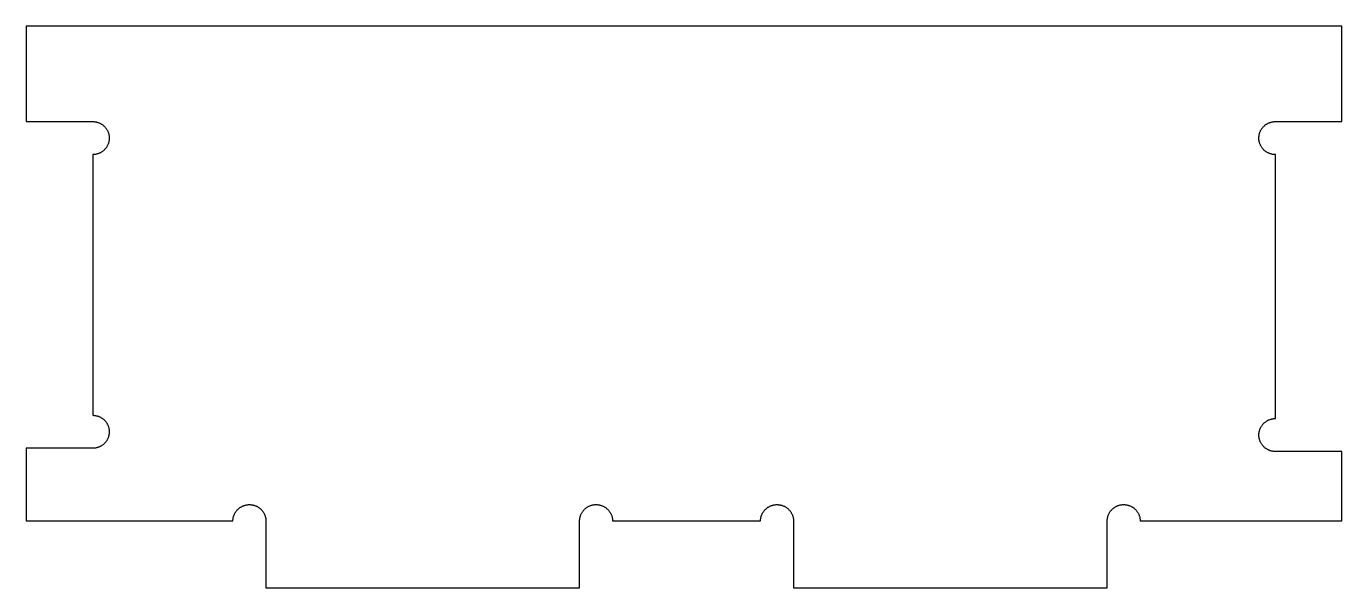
# Model space of a CAD drawing. Header units: millimetres. Extents: x 3.9 to 89.7, y 2 to 66.4.
# Drawn here: x 4.64 to 44.48, y 4.52 to 21.54 of the extents above; entities that cross this region are included whole.
import ezdxf

# ---------------------------------------------------------------- set-up
doc = ezdxf.new("R2010")
doc.units = ezdxf.units.MM
doc.layers.add('Cut', color=12, linetype='Continuous', true_color=0xc80000)

msp = doc.modelspace()

# ---------------------------------------------------------------- linework, layer by layer
at = {"layer": 'Cut'}
for p, q in [((44.484, 21.535), (4.642, 21.535)), ((4.642, 21.535), (4.642, 18.645)), ((44.484, 18.645), (44.484, 21.535)), ((4.642, 18.645), (6.633, 18.645)), ((6.633, 18.645), (6.651, 18.646)), ((6.651, 18.646), (6.668, 18.646)), ((6.668, 18.646), (6.685, 18.645)), ((6.685, 18.645), (6.703, 18.643)), ((6.703, 18.643), (6.72, 18.641)), ((6.72, 18.641), (6.737, 18.639)), ((6.737, 18.639), (6.754, 18.636)), ((6.754, 18.636), (6.771, 18.632)), ((6.771, 18.632), (6.787, 18.628)), ((6.787, 18.628), (6.804, 18.623)), ((6.804, 18.623), (6.82, 18.617)), ((6.82, 18.617), (6.837, 18.611)), ((6.837, 18.611), (6.853, 18.605)), ((6.853, 18.605), (6.868, 18.597)), ((6.868, 18.597), (6.884, 18.59)), ((6.884, 18.59), (6.899, 18.582)), ((6.899, 18.582), (6.914, 18.573)), ((6.914, 18.573), (6.929, 18.564)), ((6.929, 18.564), (6.943, 18.554)), ((6.943, 18.554), (6.957, 18.544)), ((6.957, 18.544), (6.97, 18.533)), ((6.97, 18.533), (6.984, 18.522)), ((6.984, 18.522), (6.996, 18.51)), ((6.996, 18.51), (7.009, 18.498)), ((7.009, 18.498), (7.021, 18.486)), ((7.021, 18.486), (7.032, 18.473)), ((7.032, 18.473), (7.043, 18.459)), ((7.043, 18.459), (7.054, 18.446)), ((7.054, 18.446), (7.064, 18.432)), ((7.064, 18.432), (7.074, 18.417)), ((7.074, 18.417), (7.083, 18.403)), ((7.083, 18.403), (7.091, 18.388)), ((7.091, 18.388), (7.1, 18.372)), ((7.1, 18.372), (7.107, 18.357)), ((7.107, 18.357), (7.114, 18.341)), ((7.114, 18.341), (7.121, 18.325)), ((42.009, 18.325), (42.016, 18.341)), ((42.016, 18.341), (42.023, 18.357)), ((42.023, 18.357), (42.03, 18.372)), ((42.03, 18.372), (42.038, 18.388)), ((42.038, 18.388), (42.047, 18.403)), ((42.047, 18.403), (42.056, 18.417)), ((42.056, 18.417), (42.066, 18.432)), ((42.066, 18.432), (42.076, 18.446)), ((42.076, 18.446), (42.086, 18.459)), ((42.086, 18.459), (42.097, 18.473)), ((42.097, 18.473), (42.109, 18.486)), ((42.109, 18.486), (42.121, 18.498)), ((42.121, 18.498), (42.133, 18.51)), ((42.133, 18.51), (42.146, 18.522)), ((42.146, 18.522), (42.159, 18.533)), ((42.159, 18.533), (42.173, 18.544)), ((42.173, 18.544), (42.187, 18.554)), ((42.187, 18.554), (42.201, 18.564)), ((42.201, 18.564), (42.216, 18.573)), ((42.216, 18.573), (42.231, 18.582)), ((42.231, 18.582), (42.246, 18.59)), ((42.246, 18.59), (42.261, 18.597)), ((42.261, 18.597), (42.277, 18.605)), ((42.277, 18.605), (42.293, 18.611)), ((42.293, 18.611), (42.309, 18.617)), ((42.309, 18.617), (42.326, 18.623)), ((42.326, 18.623), (42.342, 18.628)), ((42.342, 18.628), (42.359, 18.632)), ((42.359, 18.632), (42.376, 18.636)), ((42.376, 18.636), (42.393, 18.639)), ((42.393, 18.639), (42.41, 18.641)), ((42.41, 18.641), (42.427, 18.643)), ((42.427, 18.643), (42.444, 18.645)), ((42.444, 18.645), (42.462, 18.646)), ((42.462, 18.646), (42.479, 18.646)), ((42.479, 18.646), (42.496, 18.645)), ((42.496, 18.645), (44.484, 18.645)), ((7.109, 17.938), (7.101, 17.922)), ((7.115, 17.954), (7.109, 17.938)), ((7.122, 17.97), (7.115, 17.954)), ((7.121, 18.325), (7.127, 18.309)), ((7.128, 17.986), (7.122, 17.97)), ((7.127, 18.309), (7.132, 18.292)), ((7.133, 18.003), (7.128, 17.986)), ((7.132, 18.292), (7.137, 18.276)), ((7.138, 18.019), (7.133, 18.003)), ((7.137, 18.276), (7.141, 18.259)), ((7.142, 18.036), (7.138, 18.019)), ((7.141, 18.259), (7.145, 18.242)), ((7.145, 18.053), (7.142, 18.036)), ((7.145, 18.242), (7.148, 18.225)), ((7.148, 18.07), (7.145, 18.053)), ((7.148, 18.225), (7.15, 18.208)), ((7.15, 18.087), (7.148, 18.07)), ((7.15, 18.208), (7.152, 18.191)), ((7.152, 18.104), (7.15, 18.087)), ((7.152, 18.191), (7.153, 18.173)), ((7.153, 18.122), (7.152, 18.104)), ((7.153, 18.173), (7.154, 18.156)), ((7.154, 18.139), (7.153, 18.122)), ((7.154, 18.156), (7.154, 18.139)), ((41.976, 18.156), (41.977, 18.173)), ((41.976, 18.139), (41.976, 18.156)), ((41.976, 18.122), (41.976, 18.139)), ((41.978, 18.104), (41.976, 18.122)), ((41.977, 18.173), (41.978, 18.191)), ((41.978, 18.191), (41.98, 18.208)), ((41.979, 18.087), (41.978, 18.104)), ((41.982, 18.07), (41.979, 18.087)), ((41.98, 18.208), (41.982, 18.225)), ((41.982, 18.225), (41.985, 18.242)), ((41.985, 18.053), (41.982, 18.07)), ((41.985, 18.242), (41.989, 18.259)), ((41.988, 18.036), (41.985, 18.053)), ((41.992, 18.019), (41.988, 18.036)), ((41.989, 18.259), (41.993, 18.276)), ((41.997, 18.003), (41.992, 18.019)), ((41.993, 18.276), (41.998, 18.292)), ((42.002, 17.986), (41.997, 18.003)), ((41.998, 18.292), (42.003, 18.309)), ((42.008, 17.97), (42.002, 17.986)), ((42.003, 18.309), (42.009, 18.325)), ((42.014, 17.954), (42.008, 17.97)), ((42.021, 17.938), (42.014, 17.954)), ((42.029, 17.922), (42.021, 17.938)), ((6.671, 17.646), (6.654, 17.646)), ((6.654, 17.646), (6.654, 9.743)), ((6.689, 17.647), (6.671, 17.646)), ((6.706, 17.649), (6.689, 17.647)), ((6.723, 17.651), (6.706, 17.649)), ((6.74, 17.653), (6.723, 17.651)), ((6.757, 17.657), (6.74, 17.653)), ((6.774, 17.66), (6.757, 17.657)), ((6.791, 17.665), (6.774, 17.66)), ((6.807, 17.67), (6.791, 17.665)), ((6.824, 17.676), (6.807, 17.67)), ((6.84, 17.682), (6.824, 17.676)), ((6.856, 17.688), (6.84, 17.682)), ((6.871, 17.696), (6.856, 17.688)), ((6.887, 17.703), (6.871, 17.696)), ((6.902, 17.712), (6.887, 17.703)), ((6.917, 17.721), (6.902, 17.712)), ((6.931, 17.73), (6.917, 17.721)), ((6.946, 17.74), (6.931, 17.73)), ((6.959, 17.75), (6.946, 17.74)), ((6.973, 17.761), (6.959, 17.75)), ((6.986, 17.772), (6.973, 17.761)), ((6.999, 17.784), (6.986, 17.772)), ((7.011, 17.796), (6.999, 17.784)), ((7.023, 17.809), (7.011, 17.796)), ((7.034, 17.822), (7.023, 17.809)), ((7.045, 17.835), (7.034, 17.822)), ((7.056, 17.849), (7.045, 17.835)), ((7.066, 17.863), (7.056, 17.849)), ((7.076, 17.877), (7.066, 17.863)), ((7.085, 17.892), (7.076, 17.877)), ((7.093, 17.907), (7.085, 17.892)), ((7.101, 17.922), (7.093, 17.907)), ((42.037, 17.907), (42.029, 17.922)), ((42.045, 17.892), (42.037, 17.907)), ((42.054, 17.877), (42.045, 17.892)), ((42.064, 17.863), (42.054, 17.877)), ((42.074, 17.849), (42.064, 17.863)), ((42.084, 17.835), (42.074, 17.849)), ((42.095, 17.822), (42.084, 17.835)), ((42.107, 17.809), (42.095, 17.822)), ((42.119, 17.796), (42.107, 17.809)), ((42.131, 17.784), (42.119, 17.796)), ((42.144, 17.772), (42.131, 17.784)), ((42.157, 17.761), (42.144, 17.772)), ((42.17, 17.75), (42.157, 17.761)), ((42.184, 17.74), (42.17, 17.75)), ((42.198, 17.73), (42.184, 17.74)), ((42.213, 17.721), (42.198, 17.73)), ((42.228, 17.712), (42.213, 17.721)), ((42.243, 17.703), (42.228, 17.712)), ((42.258, 17.696), (42.243, 17.703)), ((42.274, 17.688), (42.258, 17.696)), ((42.29, 17.682), (42.274, 17.688)), ((42.306, 17.676), (42.29, 17.682)), ((42.322, 17.67), (42.306, 17.676)), ((42.339, 17.665), (42.322, 17.67)), ((42.356, 17.66), (42.339, 17.665)), ((42.373, 17.657), (42.356, 17.66)), ((42.39, 17.653), (42.373, 17.657)), ((42.407, 17.651), (42.39, 17.653)), ((42.424, 17.649), (42.407, 17.651)), ((42.441, 17.647), (42.424, 17.649)), ((42.458, 17.646), (42.441, 17.647)), ((42.476, 17.646), (42.458, 17.646)), ((42.476, 9.646), (42.476, 17.646)), ((6.654, 9.743), (6.672, 9.743)), ((6.672, 9.743), (6.689, 9.742)), ((6.689, 9.742), (6.706, 9.741)), ((6.706, 9.741), (6.724, 9.739)), ((6.724, 9.739), (6.741, 9.736)), ((6.741, 9.736), (6.758, 9.732)), ((6.758, 9.732), (6.775, 9.729)), ((6.775, 9.729), (6.792, 9.724)), ((6.792, 9.724), (6.809, 9.719)), ((6.809, 9.719), (6.825, 9.713)), ((6.825, 9.713), (6.841, 9.707)), ((6.841, 9.707), (6.857, 9.7)), ((6.857, 9.7), (6.873, 9.693)), ((6.873, 9.693), (6.889, 9.685)), ((6.889, 9.685), (6.904, 9.676)), ((6.904, 9.676), (6.919, 9.667)), ((6.919, 9.667), (6.934, 9.658)), ((6.934, 9.658), (6.948, 9.648)), ((6.948, 9.648), (6.962, 9.637)), ((6.962, 9.637), (6.975, 9.626)), ((6.975, 9.626), (6.989, 9.615)), ((6.989, 9.615), (7.001, 9.603)), ((7.001, 9.603), (7.014, 9.591)), ((7.014, 9.591), (7.026, 9.578)), ((7.026, 9.578), (7.037, 9.565)), ((7.037, 9.565), (7.048, 9.551)), ((42.196, 9.56), (42.211, 9.57)), ((42.211, 9.57), (42.226, 9.579)), ((42.226, 9.579), (42.241, 9.587)), ((42.241, 9.587), (42.256, 9.595)), ((42.256, 9.595), (42.272, 9.602)), ((42.272, 9.602), (42.288, 9.609)), ((42.288, 9.609), (42.305, 9.616)), ((42.305, 9.616), (42.321, 9.621)), ((42.321, 9.621), (42.338, 9.626)), ((42.338, 9.626), (42.355, 9.631)), ((42.355, 9.631), (42.372, 9.635)), ((42.372, 9.635), (42.389, 9.638)), ((42.389, 9.638), (42.406, 9.641)), ((42.406, 9.641), (42.423, 9.643)), ((42.423, 9.643), (42.441, 9.645)), ((42.441, 9.645), (42.458, 9.645)), ((42.458, 9.645), (42.476, 9.646)), ((7.048, 9.551), (7.058, 9.537)), ((7.058, 9.537), (7.068, 9.523)), ((7.068, 9.523), (7.078, 9.508)), ((7.078, 9.508), (7.087, 9.493)), ((7.087, 9.493), (7.095, 9.478)), ((7.095, 9.478), (7.103, 9.463)), ((7.103, 9.463), (7.111, 9.447)), ((7.111, 9.447), (7.117, 9.431)), ((7.117, 9.431), (7.124, 9.414)), ((7.124, 9.414), (7.129, 9.398)), ((7.129, 9.398), (7.134, 9.381)), ((7.134, 9.381), (7.139, 9.364)), ((7.139, 9.364), (7.143, 9.347)), ((7.143, 9.347), (7.146, 9.33)), ((7.146, 9.33), (7.149, 9.313)), ((7.149, 9.174), (7.146, 9.157)), ((7.149, 9.313), (7.151, 9.296)), ((7.151, 9.191), (7.149, 9.174)), ((7.151, 9.296), (7.153, 9.278)), ((7.153, 9.209), (7.151, 9.191)), ((7.153, 9.278), (7.154, 9.261)), ((7.154, 9.226), (7.153, 9.209)), ((7.154, 9.261), (7.154, 9.243)), ((7.154, 9.243), (7.154, 9.226)), ((41.976, 9.163), (41.977, 9.181)), ((41.977, 9.181), (41.979, 9.198)), ((41.979, 9.198), (41.981, 9.215)), ((41.981, 9.215), (41.983, 9.233)), ((41.983, 9.233), (41.987, 9.25)), ((41.987, 9.25), (41.991, 9.267)), ((41.991, 9.267), (41.995, 9.284)), ((41.995, 9.284), (42, 9.3)), ((42, 9.3), (42.006, 9.317)), ((42.006, 9.317), (42.012, 9.333)), ((42.012, 9.333), (42.019, 9.349)), ((42.019, 9.349), (42.026, 9.365)), ((42.026, 9.365), (42.034, 9.38)), ((42.034, 9.38), (42.043, 9.396)), ((42.043, 9.396), (42.052, 9.411)), ((42.052, 9.411), (42.061, 9.425)), ((42.061, 9.425), (42.071, 9.44)), ((42.071, 9.44), (42.082, 9.454)), ((42.082, 9.454), (42.093, 9.467)), ((42.093, 9.467), (42.104, 9.48)), ((42.104, 9.48), (42.116, 9.493)), ((42.116, 9.493), (42.128, 9.505)), ((42.128, 9.505), (42.141, 9.517)), ((42.141, 9.517), (42.154, 9.529)), ((42.154, 9.529), (42.168, 9.54)), ((42.168, 9.54), (42.182, 9.55)), ((42.182, 9.55), (42.196, 9.56)), ((6.809, 8.768), (6.792, 8.763)), ((6.825, 8.774), (6.809, 8.768)), ((6.841, 8.78), (6.825, 8.774)), ((6.857, 8.787), (6.841, 8.78)), ((6.873, 8.794), (6.857, 8.787)), ((6.889, 8.802), (6.873, 8.794)), ((6.904, 8.81), (6.889, 8.802)), ((6.919, 8.819), (6.904, 8.81)), ((6.934, 8.829), (6.919, 8.819)), ((6.948, 8.839), (6.934, 8.829)), ((6.962, 8.85), (6.948, 8.839)), ((6.975, 8.86), (6.962, 8.85)), ((6.989, 8.872), (6.975, 8.86)), ((7.001, 8.884), (6.989, 8.872)), ((7.014, 8.896), (7.001, 8.884)), ((7.026, 8.909), (7.014, 8.896)), ((7.037, 8.922), (7.026, 8.909)), ((7.048, 8.936), (7.037, 8.922)), ((7.058, 8.95), (7.048, 8.936)), ((7.068, 8.964), (7.058, 8.95)), ((7.078, 8.979), (7.068, 8.964)), ((7.087, 8.993), (7.078, 8.979)), ((7.095, 9.009), (7.087, 8.993)), ((7.103, 9.024), (7.095, 9.009)), ((7.111, 9.04), (7.103, 9.024)), ((7.117, 9.056), (7.111, 9.04)), ((7.124, 9.072), (7.117, 9.056)), ((7.129, 9.089), (7.124, 9.072)), ((7.134, 9.106), (7.129, 9.089)), ((7.139, 9.122), (7.134, 9.106)), ((7.143, 9.139), (7.139, 9.122)), ((7.146, 9.157), (7.143, 9.139)), ((41.976, 9.146), (41.976, 9.163)), ((41.976, 9.128), (41.976, 9.146)), ((41.977, 9.111), (41.976, 9.128)), ((41.979, 9.094), (41.977, 9.111)), ((41.981, 9.076), (41.979, 9.094)), ((41.983, 9.059), (41.981, 9.076)), ((41.987, 9.042), (41.983, 9.059)), ((41.991, 9.025), (41.987, 9.042)), ((41.995, 9.008), (41.991, 9.025)), ((42, 8.991), (41.995, 9.008)), ((42.006, 8.975), (42, 8.991)), ((42.012, 8.959), (42.006, 8.975)), ((42.019, 8.942), (42.012, 8.959)), ((42.026, 8.927), (42.019, 8.942)), ((42.034, 8.911), (42.026, 8.927)), ((42.043, 8.896), (42.034, 8.911)), ((42.052, 8.881), (42.043, 8.896)), ((42.061, 8.866), (42.052, 8.881)), ((42.071, 8.852), (42.061, 8.866)), ((42.082, 8.838), (42.071, 8.852)), ((42.093, 8.824), (42.082, 8.838)), ((42.104, 8.811), (42.093, 8.824)), ((42.116, 8.799), (42.104, 8.811)), ((42.128, 8.786), (42.116, 8.799)), ((42.141, 8.774), (42.128, 8.786)), ((42.154, 8.763), (42.141, 8.774)), ((6.654, 8.743), (4.642, 8.743)), ((4.642, 8.743), (4.642, 6.545)), ((6.672, 8.744), (6.654, 8.743)), ((6.654, 8.743), (6.654, 8.743)), ((6.689, 8.745), (6.672, 8.744)), ((6.706, 8.746), (6.689, 8.745)), ((6.724, 8.748), (6.706, 8.746)), ((6.741, 8.751), (6.724, 8.748)), ((6.758, 8.754), (6.741, 8.751)), ((6.775, 8.758), (6.758, 8.754)), ((6.792, 8.763), (6.775, 8.758)), ((42.168, 8.752), (42.154, 8.763)), ((42.182, 8.741), (42.168, 8.752)), ((42.196, 8.731), (42.182, 8.741)), ((42.211, 8.722), (42.196, 8.731)), ((42.226, 8.713), (42.211, 8.722)), ((42.241, 8.704), (42.226, 8.713)), ((42.256, 8.696), (42.241, 8.704)), ((42.272, 8.689), (42.256, 8.696)), ((42.288, 8.682), (42.272, 8.689)), ((42.305, 8.676), (42.288, 8.682)), ((42.321, 8.67), (42.305, 8.676)), ((42.338, 8.665), (42.321, 8.67)), ((42.355, 8.661), (42.338, 8.665)), ((42.372, 8.657), (42.355, 8.661)), ((42.389, 8.653), (42.372, 8.657)), ((42.406, 8.651), (42.389, 8.653)), ((42.423, 8.649), (42.406, 8.651)), ((42.441, 8.647), (42.423, 8.649)), ((42.458, 8.646), (42.441, 8.647)), ((42.476, 8.646), (42.458, 8.646)), ((42.476, 8.645), (42.476, 8.646)), ((44.484, 8.645), (42.476, 8.645)), ((44.484, 6.545), (44.484, 8.645)), ((10.954, 6.762), (10.962, 6.777)), ((10.962, 6.777), (10.97, 6.792)), ((10.97, 6.792), (10.98, 6.807)), ((10.98, 6.807), (10.989, 6.821)), ((10.989, 6.821), (10.999, 6.835)), ((10.999, 6.835), (11.01, 6.849)), ((11.01, 6.849), (11.021, 6.862)), ((11.021, 6.862), (11.033, 6.875)), ((11.033, 6.875), (11.045, 6.888)), ((11.045, 6.888), (11.057, 6.9)), ((11.057, 6.9), (11.07, 6.912)), ((11.07, 6.912), (11.083, 6.923)), ((11.083, 6.923), (11.097, 6.934)), ((11.097, 6.934), (11.111, 6.944)), ((11.111, 6.944), (11.125, 6.954)), ((11.125, 6.954), (11.14, 6.963)), ((11.14, 6.963), (11.155, 6.972)), ((11.155, 6.972), (11.17, 6.98)), ((11.17, 6.98), (11.186, 6.988)), ((11.186, 6.988), (11.201, 6.995)), ((11.201, 6.995), (11.217, 7.001)), ((11.217, 7.001), (11.234, 7.007)), ((11.234, 7.007), (11.25, 7.013)), ((11.25, 7.013), (11.267, 7.018)), ((11.267, 7.018), (11.284, 7.022)), ((11.284, 7.022), (11.301, 7.026)), ((11.301, 7.026), (11.318, 7.029)), ((11.318, 7.029), (11.335, 7.031)), ((11.335, 7.031), (11.352, 7.033)), ((11.352, 7.033), (11.369, 7.035)), ((11.369, 7.035), (11.387, 7.035)), ((11.387, 7.035), (11.404, 7.036)), ((11.404, 7.036), (11.421, 7.035)), ((11.421, 7.035), (11.439, 7.034)), ((11.439, 7.034), (11.456, 7.032)), ((11.456, 7.032), (11.473, 7.03)), ((11.473, 7.03), (11.49, 7.027)), ((11.49, 7.027), (11.507, 7.024)), ((11.507, 7.024), (11.524, 7.02)), ((11.524, 7.02), (11.541, 7.015)), ((11.541, 7.015), (11.558, 7.01)), ((11.558, 7.01), (11.574, 7.004)), ((11.574, 7.004), (11.59, 6.998)), ((11.59, 6.998), (11.606, 6.991)), ((11.606, 6.991), (11.622, 6.984)), ((11.622, 6.984), (11.637, 6.976)), ((11.637, 6.976), (11.652, 6.967)), ((11.652, 6.967), (11.667, 6.958)), ((11.667, 6.958), (11.682, 6.949)), ((11.682, 6.949), (11.696, 6.939)), ((11.696, 6.939), (11.709, 6.928)), ((11.709, 6.928), (11.723, 6.917)), ((11.723, 6.917), (11.736, 6.906)), ((11.736, 6.906), (11.749, 6.894)), ((11.749, 6.894), (11.761, 6.881)), ((11.761, 6.881), (11.773, 6.869)), ((11.773, 6.869), (11.784, 6.856)), ((11.784, 6.856), (11.795, 6.842)), ((11.795, 6.842), (11.805, 6.828)), ((11.805, 6.828), (11.815, 6.814)), ((11.815, 6.814), (11.825, 6.799)), ((11.825, 6.799), (11.833, 6.784)), ((11.833, 6.784), (11.842, 6.769)), ((21.458, 6.77), (21.467, 6.785)), ((21.467, 6.785), (21.475, 6.8)), ((21.475, 6.8), (21.485, 6.815)), ((21.485, 6.815), (21.495, 6.829)), ((21.495, 6.829), (21.505, 6.843)), ((21.505, 6.843), (21.516, 6.856)), ((21.516, 6.856), (21.527, 6.87)), ((21.527, 6.87), (21.539, 6.882)), ((21.539, 6.882), (21.551, 6.895)), ((21.551, 6.895), (21.564, 6.907)), ((21.564, 6.907), (21.577, 6.918)), ((21.577, 6.918), (21.591, 6.929)), ((21.591, 6.929), (21.604, 6.94)), ((21.604, 6.94), (21.619, 6.95)), ((21.619, 6.95), (21.633, 6.959)), ((21.633, 6.959), (21.648, 6.968)), ((21.648, 6.968), (21.663, 6.977)), ((21.663, 6.977), (21.678, 6.985)), ((21.678, 6.985), (21.694, 6.992)), ((21.694, 6.992), (21.71, 6.999)), ((21.71, 6.999), (21.726, 7.005)), ((21.726, 7.005), (21.743, 7.011)), ((21.743, 7.011), (21.759, 7.016)), ((21.759, 7.016), (21.776, 7.021)), ((21.776, 7.021), (21.793, 7.025)), ((21.793, 7.025), (21.81, 7.028)), ((21.81, 7.028), (21.827, 7.031)), ((21.827, 7.031), (21.844, 7.033)), ((21.844, 7.033), (21.862, 7.035)), ((21.862, 7.035), (21.879, 7.036)), ((21.879, 7.036), (21.896, 7.036)), ((21.896, 7.036), (21.914, 7.036)), ((21.914, 7.036), (21.931, 7.036)), ((21.931, 7.036), (21.948, 7.034)), ((21.948, 7.034), (21.965, 7.032)), ((21.965, 7.032), (21.983, 7.03)), ((21.983, 7.03), (22, 7.026)), ((22, 7.026), (22.017, 7.023)), ((22.017, 7.023), (22.033, 7.018)), ((22.033, 7.018), (22.05, 7.013)), ((22.05, 7.013), (22.067, 7.008)), ((22.067, 7.008), (22.083, 7.002)), ((22.083, 7.002), (22.099, 6.995)), ((22.099, 6.995), (22.115, 6.988)), ((22.115, 6.988), (22.13, 6.98)), ((22.13, 6.98), (22.146, 6.972)), ((22.146, 6.972), (22.161, 6.963)), ((22.161, 6.963), (22.175, 6.954)), ((22.175, 6.954), (22.19, 6.944)), ((22.19, 6.944), (22.204, 6.934)), ((22.204, 6.934), (22.217, 6.923)), ((22.217, 6.923), (22.23, 6.912)), ((22.23, 6.912), (22.243, 6.9)), ((22.243, 6.9), (22.256, 6.888)), ((22.256, 6.888), (22.268, 6.876)), ((22.268, 6.876), (22.279, 6.863)), ((22.279, 6.863), (22.29, 6.849)), ((22.29, 6.849), (22.301, 6.836)), ((22.301, 6.836), (22.311, 6.821)), ((22.311, 6.821), (22.321, 6.807)), ((22.321, 6.807), (22.33, 6.792)), ((22.33, 6.792), (22.338, 6.777)), ((22.338, 6.777), (22.347, 6.762)), ((26.935, 6.762), (26.943, 6.777)), ((26.943, 6.777), (26.951, 6.792)), ((26.951, 6.792), (26.961, 6.807)), ((26.961, 6.807), (26.97, 6.821)), ((26.97, 6.821), (26.98, 6.835)), ((26.98, 6.835), (26.991, 6.849)), ((26.991, 6.849), (27.002, 6.862)), ((27.002, 6.862), (27.014, 6.875)), ((27.014, 6.875), (27.026, 6.888)), ((27.026, 6.888), (27.038, 6.9)), ((27.038, 6.9), (27.051, 6.912)), ((27.051, 6.912), (27.064, 6.923)), ((27.064, 6.923), (27.078, 6.934)), ((27.078, 6.934), (27.092, 6.944)), ((27.092, 6.944), (27.106, 6.954)), ((27.106, 6.954), (27.121, 6.963)), ((27.121, 6.963), (27.136, 6.972)), ((27.136, 6.972), (27.151, 6.98)), ((27.151, 6.98), (27.167, 6.988)), ((27.167, 6.988), (27.182, 6.995)), ((27.182, 6.995), (27.198, 7.001)), ((27.198, 7.001), (27.215, 7.007)), ((27.215, 7.007), (27.231, 7.013)), ((27.231, 7.013), (27.248, 7.018)), ((27.248, 7.018), (27.265, 7.022)), ((27.265, 7.022), (27.282, 7.026)), ((27.282, 7.026), (27.299, 7.029)), ((27.299, 7.029), (27.316, 7.031)), ((27.316, 7.031), (27.333, 7.033)), ((27.333, 7.033), (27.35, 7.035)), ((27.35, 7.035), (27.368, 7.035)), ((27.368, 7.035), (27.385, 7.036)), ((27.385, 7.036), (27.402, 7.035)), ((27.402, 7.035), (27.42, 7.034)), ((27.42, 7.034), (27.437, 7.032)), ((27.437, 7.032), (27.454, 7.03)), ((27.454, 7.03), (27.471, 7.027)), ((27.471, 7.027), (27.488, 7.024)), ((27.488, 7.024), (27.505, 7.02)), ((27.505, 7.02), (27.522, 7.015)), ((27.522, 7.015), (27.539, 7.01)), ((27.539, 7.01), (27.555, 7.004)), ((27.555, 7.004), (27.571, 6.998)), ((27.571, 6.998), (27.587, 6.991)), ((27.587, 6.991), (27.603, 6.984)), ((27.603, 6.984), (27.618, 6.976)), ((27.618, 6.976), (27.633, 6.967)), ((27.633, 6.967), (27.648, 6.958)), ((27.648, 6.958), (27.663, 6.949)), ((27.663, 6.949), (27.677, 6.939)), ((27.677, 6.939), (27.69, 6.928)), ((27.69, 6.928), (27.704, 6.917)), ((27.704, 6.917), (27.717, 6.906)), ((27.717, 6.906), (27.73, 6.894)), ((27.73, 6.894), (27.742, 6.881)), ((27.742, 6.881), (27.754, 6.869)), ((27.754, 6.869), (27.765, 6.856)), ((27.765, 6.856), (27.776, 6.842)), ((27.776, 6.842), (27.786, 6.828)), ((27.786, 6.828), (27.796, 6.814)), ((27.796, 6.814), (27.805, 6.799)), ((27.805, 6.799), (27.814, 6.784)), ((27.814, 6.784), (27.823, 6.769)), ((37.439, 6.77), (37.448, 6.785)), ((37.448, 6.785), (37.456, 6.8)), ((37.456, 6.8), (37.466, 6.815)), ((37.466, 6.815), (37.476, 6.829)), ((37.476, 6.829), (37.486, 6.843)), ((37.486, 6.843), (37.497, 6.856)), ((37.497, 6.856), (37.508, 6.87)), ((37.508, 6.87), (37.52, 6.882)), ((37.52, 6.882), (37.532, 6.895)), ((37.532, 6.895), (37.545, 6.907)), ((37.545, 6.907), (37.558, 6.918)), ((37.558, 6.918), (37.572, 6.929)), ((37.572, 6.929), (37.585, 6.94)), ((37.585, 6.94), (37.6, 6.95)), ((37.6, 6.95), (37.614, 6.959)), ((37.614, 6.959), (37.629, 6.968)), ((37.629, 6.968), (37.644, 6.977)), ((37.644, 6.977), (37.659, 6.985)), ((37.659, 6.985), (37.675, 6.992)), ((37.675, 6.992), (37.691, 6.999)), ((37.691, 6.999), (37.707, 7.005)), ((37.707, 7.005), (37.724, 7.011)), ((37.724, 7.011), (37.74, 7.016)), ((37.74, 7.016), (37.757, 7.021)), ((37.757, 7.021), (37.774, 7.025)), ((37.774, 7.025), (37.791, 7.028)), ((37.791, 7.028), (37.808, 7.031)), ((37.808, 7.031), (37.825, 7.033)), ((37.825, 7.033), (37.843, 7.035)), ((37.843, 7.035), (37.86, 7.036)), ((37.86, 7.036), (37.877, 7.036)), ((37.877, 7.036), (37.895, 7.036)), ((37.895, 7.036), (37.912, 7.036)), ((37.912, 7.036), (37.929, 7.034)), ((37.929, 7.034), (37.946, 7.032)), ((37.946, 7.032), (37.964, 7.03)), ((37.964, 7.03), (37.981, 7.026)), ((37.981, 7.026), (37.998, 7.023)), ((37.998, 7.023), (38.014, 7.018)), ((38.014, 7.018), (38.031, 7.013)), ((38.031, 7.013), (38.048, 7.008)), ((38.048, 7.008), (38.064, 7.002)), ((38.064, 7.002), (38.08, 6.995)), ((38.08, 6.995), (38.096, 6.988)), ((38.096, 6.988), (38.111, 6.98)), ((38.111, 6.98), (38.127, 6.972)), ((38.127, 6.972), (38.142, 6.963)), ((38.142, 6.963), (38.156, 6.954)), ((38.156, 6.954), (38.171, 6.944)), ((38.171, 6.944), (38.185, 6.934)), ((38.185, 6.934), (38.198, 6.923)), ((38.198, 6.923), (38.211, 6.912)), ((38.211, 6.912), (38.224, 6.9)), ((38.224, 6.9), (38.237, 6.888)), ((38.237, 6.888), (38.249, 6.876)), ((38.249, 6.876), (38.26, 6.863)), ((38.26, 6.863), (38.271, 6.849)), ((38.271, 6.849), (38.282, 6.836)), ((38.282, 6.836), (38.292, 6.821)), ((38.292, 6.821), (38.302, 6.807)), ((38.302, 6.807), (38.311, 6.792)), ((38.311, 6.792), (38.319, 6.777)), ((38.319, 6.777), (38.328, 6.762)), ((4.642, 6.545), (10.9, 6.545)), ((10.9, 6.562), (10.902, 6.579)), ((10.9, 6.545), (10.9, 6.562)), ((10.902, 6.579), (10.903, 6.596)), ((10.903, 6.596), (10.906, 6.614)), ((10.906, 6.614), (10.909, 6.631)), ((10.909, 6.631), (10.912, 6.648)), ((10.912, 6.648), (10.917, 6.665)), ((10.917, 6.665), (10.921, 6.681)), ((10.921, 6.681), (10.927, 6.698)), ((10.927, 6.698), (10.933, 6.714)), ((10.933, 6.714), (10.939, 6.73)), ((10.939, 6.73), (10.946, 6.746)), ((10.946, 6.746), (10.954, 6.762)), ((11.842, 6.769), (11.85, 6.754)), ((11.85, 6.754), (11.857, 6.738)), ((11.857, 6.738), (11.864, 6.722)), ((11.864, 6.722), (11.87, 6.706)), ((11.87, 6.706), (11.875, 6.689)), ((11.875, 6.689), (11.88, 6.673)), ((11.88, 6.673), (11.885, 6.656)), ((11.885, 6.656), (11.889, 6.639)), ((11.889, 6.639), (11.892, 6.622)), ((11.892, 6.622), (11.895, 6.605)), ((11.895, 6.605), (11.897, 6.588)), ((11.897, 6.588), (11.898, 6.57)), ((11.898, 6.57), (11.899, 6.553)), ((11.899, 6.553), (11.9, 6.536)), ((11.9, 6.536), (11.9, 6.536)), ((11.9, 6.536), (11.9, 4.517)), ((21.4, 6.536), (21.401, 6.554)), ((21.4, 4.517), (21.4, 6.536)), ((21.4, 6.536), (21.4, 6.536)), ((21.401, 6.571), (21.403, 6.588)), ((21.401, 6.554), (21.401, 6.571)), ((21.403, 6.588), (21.405, 6.606)), ((21.405, 6.606), (21.408, 6.623)), ((21.408, 6.623), (21.411, 6.64)), ((21.411, 6.64), (21.415, 6.657)), ((21.415, 6.657), (21.419, 6.674)), ((21.419, 6.674), (21.424, 6.69)), ((21.424, 6.69), (21.43, 6.707)), ((21.43, 6.707), (21.436, 6.723)), ((21.436, 6.723), (21.443, 6.739)), ((21.443, 6.739), (21.45, 6.755)), ((21.45, 6.755), (21.458, 6.77)), ((22.347, 6.762), (22.354, 6.746)), ((22.354, 6.746), (22.361, 6.73)), ((22.361, 6.73), (22.368, 6.714)), ((22.368, 6.714), (22.373, 6.698)), ((22.373, 6.698), (22.379, 6.681)), ((22.379, 6.681), (22.384, 6.665)), ((22.384, 6.665), (22.388, 6.648)), ((22.388, 6.648), (22.391, 6.631)), ((22.391, 6.631), (22.394, 6.614)), ((22.394, 6.614), (22.397, 6.596)), ((22.397, 6.596), (22.398, 6.579)), ((22.398, 6.579), (22.4, 6.562)), ((22.4, 6.562), (22.4, 6.545)), ((22.4, 6.545), (26.881, 6.545)), ((26.881, 6.562), (26.883, 6.579)), ((26.881, 6.545), (26.881, 6.562)), ((26.883, 6.579), (26.884, 6.596)), ((26.884, 6.596), (26.887, 6.614)), ((26.887, 6.614), (26.89, 6.631)), ((26.89, 6.631), (26.893, 6.648)), ((26.893, 6.648), (26.898, 6.665)), ((26.898, 6.665), (26.902, 6.681)), ((26.902, 6.681), (26.908, 6.698)), ((26.908, 6.698), (26.914, 6.714)), ((26.914, 6.714), (26.92, 6.73)), ((26.92, 6.73), (26.927, 6.746)), ((26.927, 6.746), (26.935, 6.762)), ((27.823, 6.769), (27.831, 6.754)), ((27.831, 6.754), (27.838, 6.738)), ((27.838, 6.738), (27.845, 6.722)), ((27.845, 6.722), (27.851, 6.706)), ((27.851, 6.706), (27.856, 6.689)), ((27.856, 6.689), (27.861, 6.673)), ((27.861, 6.673), (27.866, 6.656)), ((27.866, 6.656), (27.87, 6.639)), ((27.87, 6.639), (27.873, 6.622)), ((27.873, 6.622), (27.876, 6.605)), ((27.876, 6.605), (27.878, 6.588)), ((27.878, 6.588), (27.879, 6.57)), ((27.879, 6.57), (27.88, 6.553)), ((27.88, 6.553), (27.881, 6.536)), ((27.881, 6.536), (27.881, 4.517)), ((37.381, 6.536), (37.382, 6.554)), ((37.381, 4.517), (37.381, 6.536)), ((37.381, 6.536), (37.381, 6.536)), ((37.382, 6.571), (37.384, 6.588)), ((37.382, 6.554), (37.382, 6.571)), ((37.384, 6.588), (37.386, 6.606)), ((37.386, 6.606), (37.389, 6.623)), ((37.389, 6.623), (37.392, 6.64)), ((37.392, 6.64), (37.396, 6.657)), ((37.396, 6.657), (37.4, 6.674)), ((37.4, 6.674), (37.405, 6.69)), ((37.405, 6.69), (37.411, 6.707)), ((37.411, 6.707), (37.417, 6.723)), ((37.417, 6.723), (37.424, 6.739)), ((37.424, 6.739), (37.431, 6.755)), ((37.431, 6.755), (37.439, 6.77)), ((38.328, 6.762), (38.335, 6.746)), ((38.335, 6.746), (38.342, 6.73)), ((38.342, 6.73), (38.349, 6.714)), ((38.349, 6.714), (38.354, 6.698)), ((38.354, 6.698), (38.36, 6.681)), ((38.36, 6.681), (38.365, 6.665)), ((38.365, 6.665), (38.369, 6.648)), ((38.369, 6.648), (38.372, 6.631)), ((38.372, 6.631), (38.375, 6.614)), ((38.375, 6.614), (38.378, 6.596)), ((38.378, 6.596), (38.379, 6.579)), ((38.379, 6.579), (38.381, 6.562)), ((38.381, 6.562), (38.381, 6.545)), ((38.381, 6.545), (44.484, 6.545)), ((11.9, 4.517), (21.4, 4.517)), ((27.881, 4.517), (37.381, 4.517))]:
    msp.add_line(p, q, dxfattribs=at)

doc.saveas('drawing.dxf')
